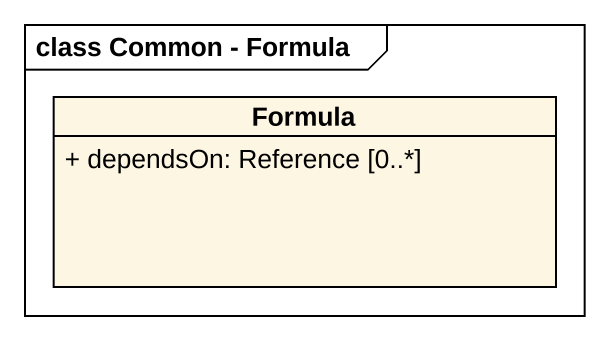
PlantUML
@startuml
mainframe class Common - Formula
hide circle
hide empty members
skinparam classAttributeIconSize 0
class Formula {
  + dependsOn: Reference [0..*]
}
@enduml
